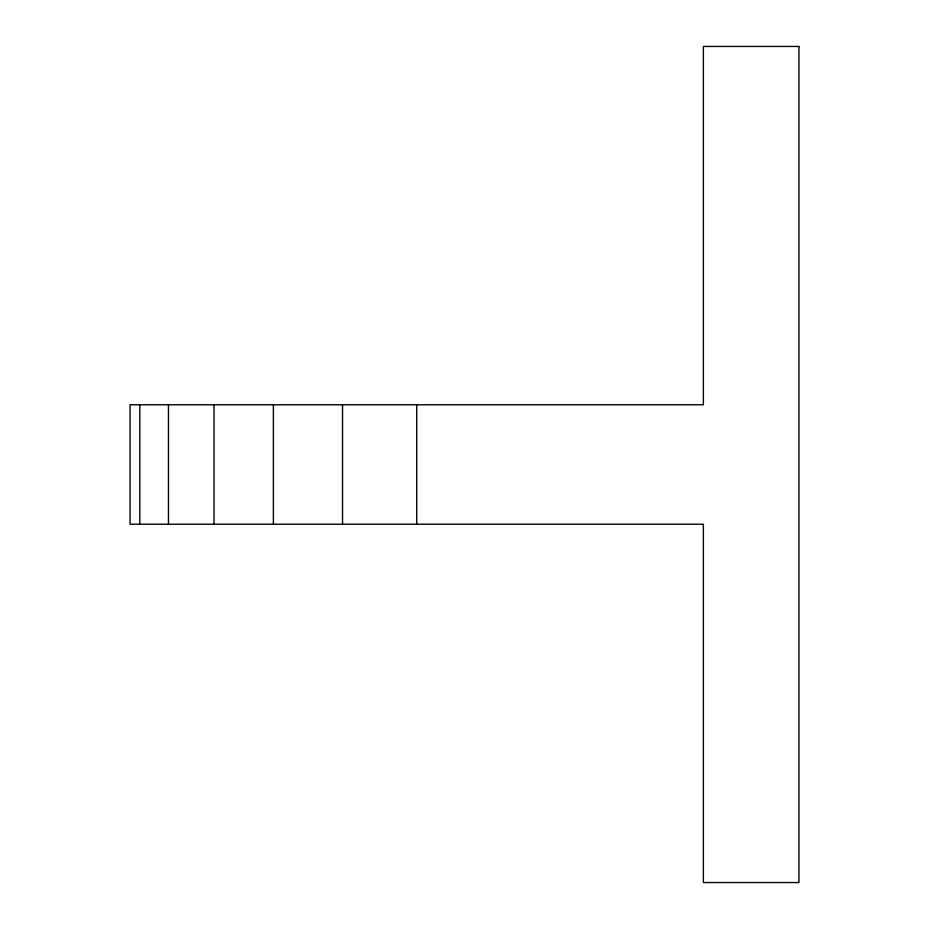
<?xml version="1.0" encoding="UTF-8"?>
<svg xmlns="http://www.w3.org/2000/svg" width="929" height="929" viewBox="0 0 929 929"><rect width="100%" height="100%" fill="white"/><g stroke="black" fill="none" stroke-linecap="round" stroke-linejoin="round"><path stroke-width="1.39" d="M416.726 404.777L416.726 524.223M342.534 404.777L342.534 524.223M273.393 404.777L273.393 524.223M214.018 404.777L214.018 524.223M168.463 404.777L168.463 524.223M139.826 404.777L139.826 524.223M798.94 46.45L703.381 46.45L703.381 404.777L130.06 404.777L130.06 524.223L703.381 524.223L703.381 882.55L798.94 882.55L798.94 46.45"/></g></svg>
